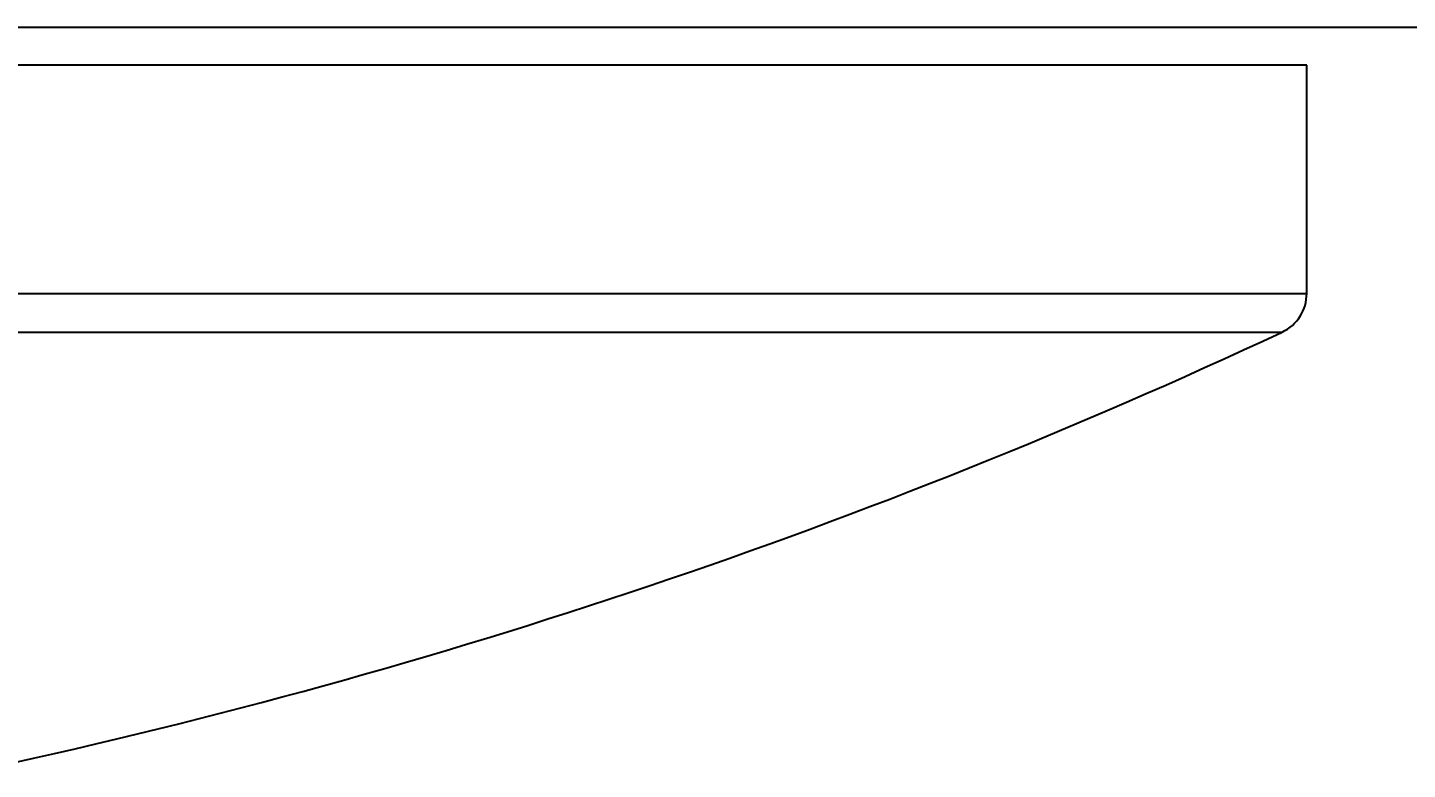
# Model space of a CAD drawing. Header units: millimetres. Extents: x 17655 to 18496, y 1152 to 1747.
# Drawn here: x 17827.75 to 17843.95, y 1479.81 to 1488.52 of the extents above; entities that cross this region are included whole.
import ezdxf

# ---------------------------------------------------------------- set-up
doc = ezdxf.new("R2010")
doc.units = ezdxf.units.MM
doc.layers.add('DIM', color=3, linetype='Continuous')
doc.layers.add('벽', color=2, linetype='Continuous')
doc.styles.get("Standard").update_dxf_attribs({"font": 'arial.ttf'})
doc.dimstyles.new('A4', dxfattribs={"dimtxt": 4, "dimasz": 3.5, "dimexe": 0.7, "dimexo": 0.625, "dimgap": 0.5, "dimtad": 1, "dimdec": 1, "dimdsep": 46, "dimtxsty": 'Standard', "dimcen": 2.5, "dimclrd": 5, "dimclre": 5, "dimclrt": 7, "dimadec": 3, "dimazin": 2, "dimtfac": 1, "dimtdec": 1, "dimtmove": 0, "dimatfit": 3, "dimfxl": 1.25, "dimarcsym": 0})

# ---------------------------------------------------------------- blocks, each defined once
blk = doc.blocks.new('*D45')
at = {"layer": 'DIM', "color": 3, "lineweight": -2, "transparency": 16777216}
for p, q in [((17850.129, 1488.525), (17850.204, 1488.525)), ((17849.504, 1482.525), (17849.504, 1458.793)), ((17849.504, 1424.935), (17849.504, 1448.666)), ((17850.129, 1418.935), (17850.204, 1418.935))]:
    blk.add_line(p, q, dxfattribs=at)
at = {"layer": 'DIM', "color": 3, "transparency": 16777216}
for points in [[(17848.504, 1482.525), (17850.504, 1482.525), (17849.504, 1488.525)], [(17848.504, 1424.935), (17850.504, 1424.935), (17849.504, 1418.935)]]:
    blk.add_solid(points, dxfattribs=at)
at = {"layer": 'DIM', "color": 4, "transparency": 16777216, "insert": (17849.504, 1453.73), "char_height": 6, "attachment_point": 5}
blk.add_mtext('69.6', dxfattribs=at)

msp = doc.modelspace()

# ---------------------------------------------------------------- linework, layer by layer
for p, q in [((17842.773, 1488.084), (17788.773, 1488.082)), ((17842.773, 1485.402), (17842.773, 1488.084)), ((17788.773, 1485.399), (17842.773, 1485.402)), ((17789.061, 1484.946), (17842.485, 1484.949))]:
    msp.add_line(p, q)
for centre, radius, start, end in [((17842.273, 1485.402), 0.5, 295.0608, 0.0025), ((17812.155, 1549.812), 71.604, 282.2398, 295.06075)]:
    msp.add_arc(centre, radius, start, end)
at = {"layer": '벽'}
msp.add_line((18131.867, 1488.525), (17714.637, 1488.525), dxfattribs=at)

# ---------------------------------------------------------------- dimensions: what is measured, and where the dimension line sits
at = {"layer": 'DIM'}
dim = msp.add_linear_dim(base=(17849.504, 1418.935), p1=(17849.504, 1488.525), p2=(17849.504, 1418.935), angle=90, dimstyle='A4', override={"dimtxt": 6, "dimasz": 6, "dimgap": 2, "dimtad": 0, "dimtih": 1, "dimclrd": 3, "dimclre": 3, "dimclrt": 4}, dxfattribs=at)
dim.commit()
dim.dimension.update_dxf_attribs({"geometry": '*D45', "text_midpoint": (17849.504, 1453.73)})

doc.saveas('drawing.dxf')
